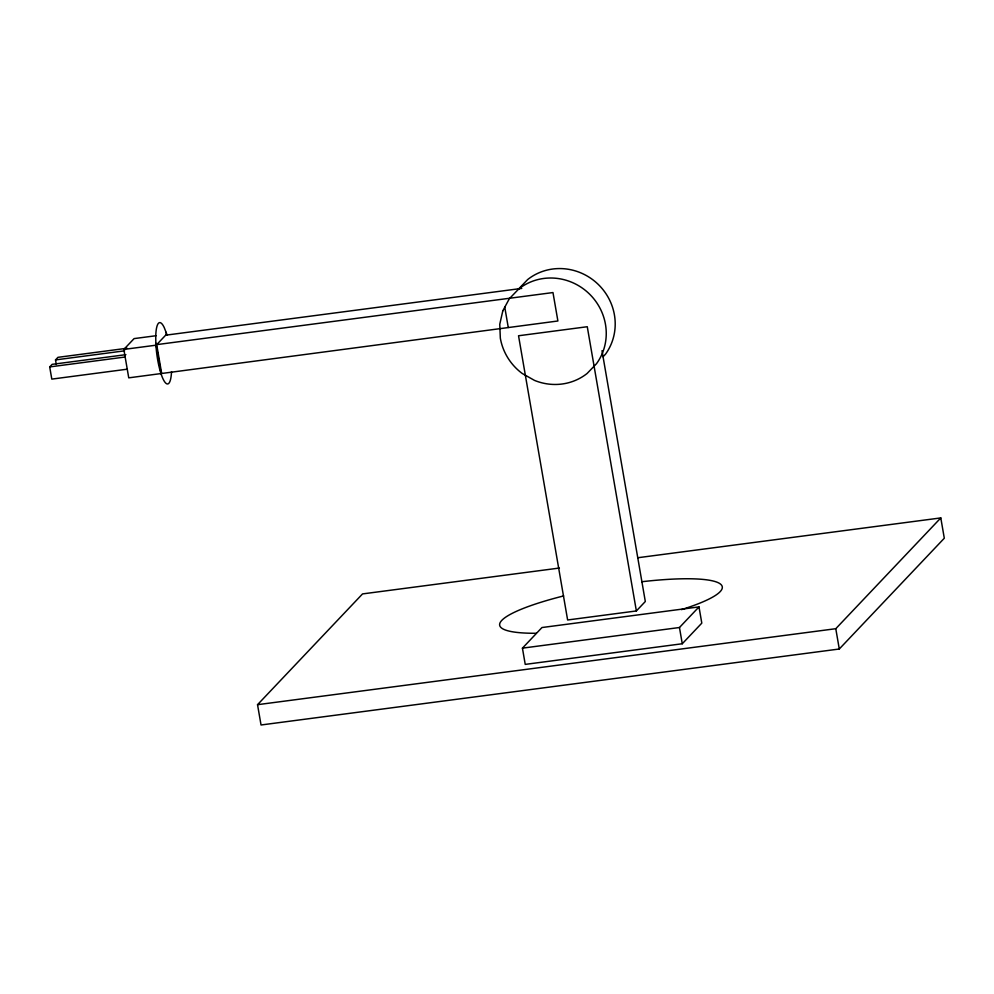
<?xml version="1.0" encoding="UTF-8"?>
<svg xmlns="http://www.w3.org/2000/svg" width="994" height="994" viewBox="0 0 994 994"><rect width="100%" height="100%" fill="white"/><g stroke="black" fill="none" stroke-linecap="round" stroke-linejoin="round"><path stroke-width="1.49" d="M56.298 364.475L55.515 359.915L57.95 357.331L127.108 348.248M127.095 369.209L51.8 379.112L49.7 366.923L52.148 364.351L125.903 354.659M161.6 373.061L156.692 344.632L552.975 292.559L557.895 320.987L128.748 377.844L123.84 349.416L134.091 338.606L156.145 335.711M637.825 557.733L940.796 517.924L944.3 538.226L839.284 649.007L261.037 724.986L257.533 704.684L362.537 593.915L559.398 568.046M522.434 648.15L541.966 627.537L698.993 606.899L701.801 623.139L682.269 643.752L525.23 664.39L522.434 648.15L679.461 627.512L698.993 606.899M636.371 610.95L587.268 326.728L518.533 335.761L567.624 619.983L636.371 610.95L645.317 601.507L602.004 350.683M257.533 704.684L835.78 628.705L940.796 517.924M518.234 289.353L527.677 279.538A54.397 52.173 43.5 0 1 598.015 284.185A54.397 52.173 43.5 0 1 605.47 354.237L603.047 356.759M165.65 335.189L521.763 288.397M123.84 349.416L156.195 345.166L166.445 334.357L166.085 332.319M55.515 359.915L124.66 350.82M49.7 366.923L124.995 357.032M835.78 628.705L839.284 649.007M679.461 627.512L682.269 643.752M504.766 307.196L508.269 327.498M155.834 343.141L161.103 373.595M641.664 581.751A112.968 19.619 -9.8 0 1 720.029 583.751A112.968 19.619 -9.8 0 1 681.437 609.633M536.201 633.277A112.968 19.619 -9.8 0 1 563.635 595.928M171.515 371.632A30.913 6.896 82.5 0 1 163.836 380.491A30.913 6.896 82.5 0 1 155.847 343.762L155.735 336.544A30.913 6.896 82.5 0 1 164.234 327.573L166.271 332.779A30.913 6.896 82.5 0 1 167.029 335.276M502.815 310.836L499.758 324.255L500.33 338.146A54.397 52.173 43.5 0 0 522.173 373.446L534.511 380.404A54.397 52.173 43.5 0 0 587.081 373.495L596.524 363.68A54.397 52.173 43.5 0 0 589.057 293.628A54.397 52.173 43.5 0 0 518.719 288.981L509.288 298.796L502.815 310.836"/></g></svg>
